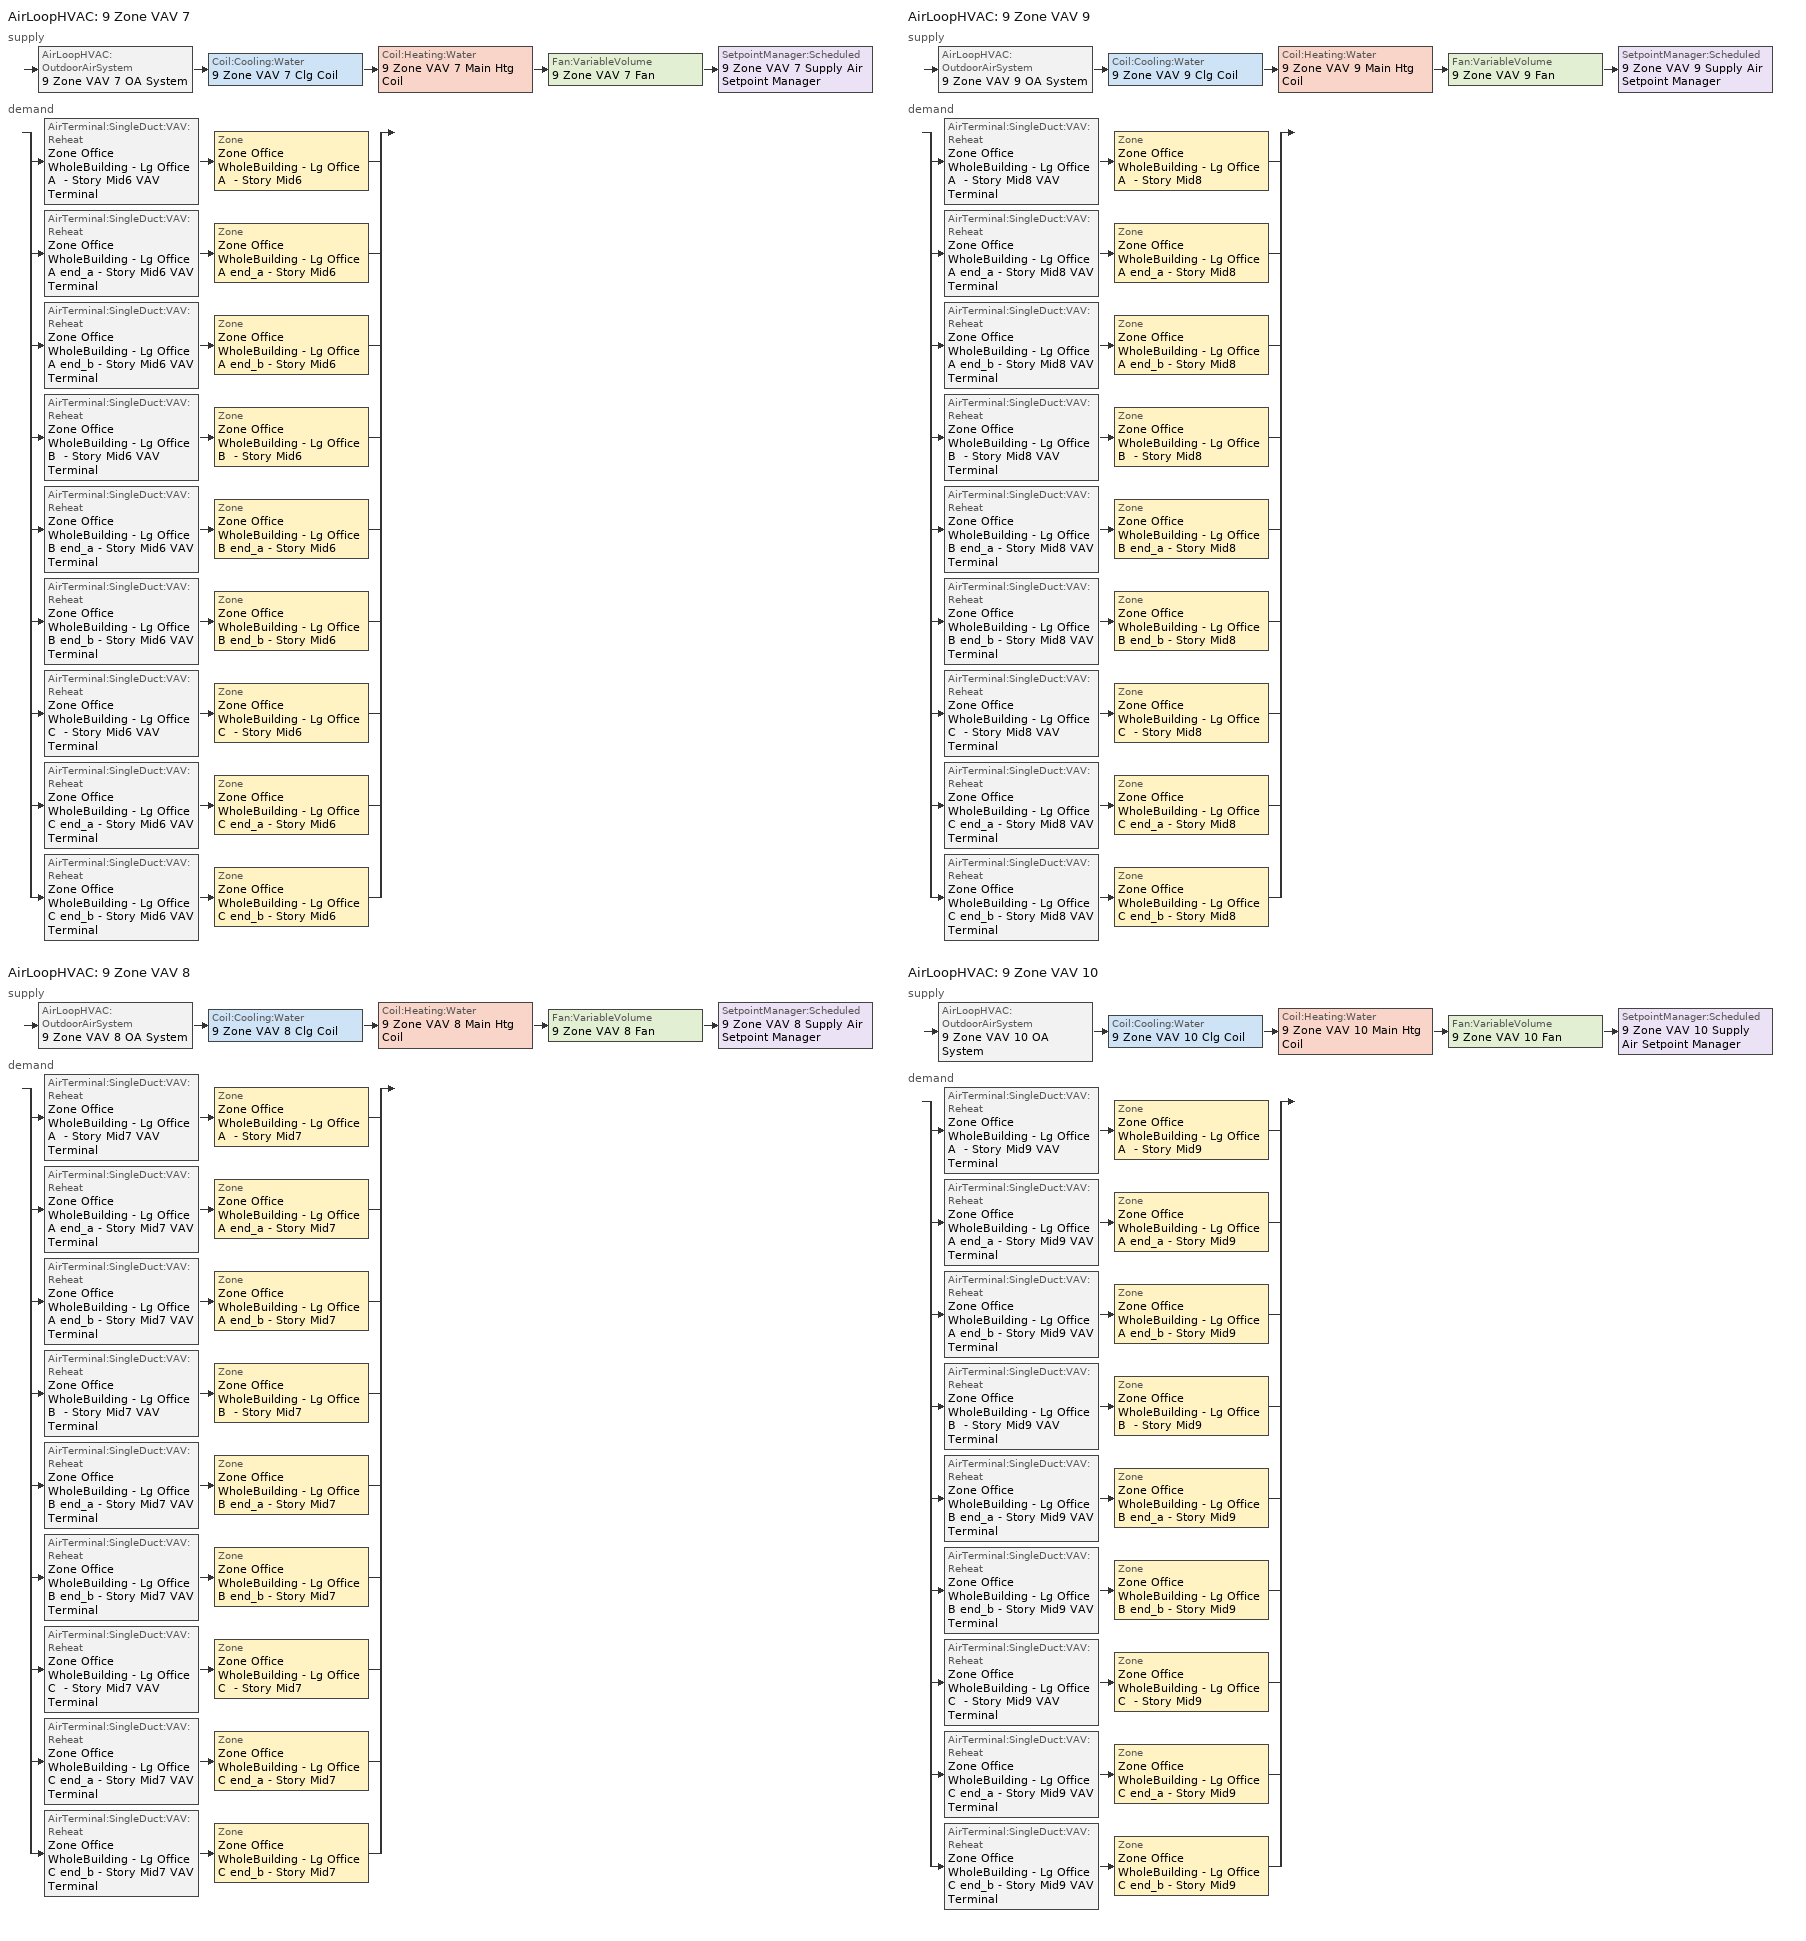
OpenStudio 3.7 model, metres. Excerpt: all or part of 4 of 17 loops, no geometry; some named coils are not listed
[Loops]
AirLoopHVAC '9 Zone VAV 7'
 supply: AirLoopHVAC:OutdoorAirSystem '9 Zone VAV 7 OA System' > Coil:Cooling:Water '9 Zone VAV 7 Clg Coil' > Coil:Heating:Water '9 Zone VAV 7 Main Htg Coil' > Fan:VariableVolume '9 Zone VAV 7 Fan' > SetpointManager:Scheduled '9 Zone VAV 7 Supply Air Setpoint Manager'
 demand: split
  | AirTerminal:SingleDuct:VAV:Reheat 'Zone Office WholeBuilding - Lg Office A  - Story Mid6 VAV Terminal' > Zone 'Zone Office WholeBuilding - Lg Office A  - Story Mid6'
  | AirTerminal:SingleDuct:VAV:Reheat 'Zone Office WholeBuilding - Lg Office A end_a - Story Mid6 VAV Terminal' > Zone 'Zone Office WholeBuilding - Lg Office A end_a - Story Mid6'
  | AirTerminal:SingleDuct:VAV:Reheat 'Zone Office WholeBuilding - Lg Office A end_b - Story Mid6 VAV Terminal' > Zone 'Zone Office WholeBuilding - Lg Office A end_b - Story Mid6'
  | AirTerminal:SingleDuct:VAV:Reheat 'Zone Office WholeBuilding - Lg Office B  - Story Mid6 VAV Terminal' > Zone 'Zone Office WholeBuilding - Lg Office B  - Story Mid6'
  | AirTerminal:SingleDuct:VAV:Reheat 'Zone Office WholeBuilding - Lg Office B end_a - Story Mid6 VAV Terminal' > Zone 'Zone Office WholeBuilding - Lg Office B end_a - Story Mid6'
  | AirTerminal:SingleDuct:VAV:Reheat 'Zone Office WholeBuilding - Lg Office B end_b - Story Mid6 VAV Terminal' > Zone 'Zone Office WholeBuilding - Lg Office B end_b - Story Mid6'
  | AirTerminal:SingleDuct:VAV:Reheat 'Zone Office WholeBuilding - Lg Office C  - Story Mid6 VAV Terminal' > Zone 'Zone Office WholeBuilding - Lg Office C  - Story Mid6'
  | AirTerminal:SingleDuct:VAV:Reheat 'Zone Office WholeBuilding - Lg Office C end_a - Story Mid6 VAV Terminal' > Zone 'Zone Office WholeBuilding - Lg Office C end_a - Story Mid6'
  | AirTerminal:SingleDuct:VAV:Reheat 'Zone Office WholeBuilding - Lg Office C end_b - Story Mid6 VAV Terminal' > Zone 'Zone Office WholeBuilding - Lg Office C end_b - Story Mid6'
AirLoopHVAC '9 Zone VAV 8'
 supply: AirLoopHVAC:OutdoorAirSystem '9 Zone VAV 8 OA System' > Coil:Cooling:Water '9 Zone VAV 8 Clg Coil' > Coil:Heating:Water '9 Zone VAV 8 Main Htg Coil' > Fan:VariableVolume '9 Zone VAV 8 Fan' > SetpointManager:Scheduled '9 Zone VAV 8 Supply Air Setpoint Manager'
 demand: split
  | AirTerminal:SingleDuct:VAV:Reheat 'Zone Office WholeBuilding - Lg Office A  - Story Mid7 VAV Terminal' > Zone 'Zone Office WholeBuilding - Lg Office A  - Story Mid7'
  | AirTerminal:SingleDuct:VAV:Reheat 'Zone Office WholeBuilding - Lg Office A end_a - Story Mid7 VAV Terminal' > Zone 'Zone Office WholeBuilding - Lg Office A end_a - Story Mid7'
  | AirTerminal:SingleDuct:VAV:Reheat 'Zone Office WholeBuilding - Lg Office A end_b - Story Mid7 VAV Terminal' > Zone 'Zone Office WholeBuilding - Lg Office A end_b - Story Mid7'
  | AirTerminal:SingleDuct:VAV:Reheat 'Zone Office WholeBuilding - Lg Office B  - Story Mid7 VAV Terminal' > Zone 'Zone Office WholeBuilding - Lg Office B  - Story Mid7'
  | AirTerminal:SingleDuct:VAV:Reheat 'Zone Office WholeBuilding - Lg Office B end_a - Story Mid7 VAV Terminal' > Zone 'Zone Office WholeBuilding - Lg Office B end_a - Story Mid7'
  | AirTerminal:SingleDuct:VAV:Reheat 'Zone Office WholeBuilding - Lg Office B end_b - Story Mid7 VAV Terminal' > Zone 'Zone Office WholeBuilding - Lg Office B end_b - Story Mid7'
  | AirTerminal:SingleDuct:VAV:Reheat 'Zone Office WholeBuilding - Lg Office C  - Story Mid7 VAV Terminal' > Zone 'Zone Office WholeBuilding - Lg Office C  - Story Mid7'
  | AirTerminal:SingleDuct:VAV:Reheat 'Zone Office WholeBuilding - Lg Office C end_a - Story Mid7 VAV Terminal' > Zone 'Zone Office WholeBuilding - Lg Office C end_a - Story Mid7'
  | AirTerminal:SingleDuct:VAV:Reheat 'Zone Office WholeBuilding - Lg Office C end_b - Story Mid7 VAV Terminal' > Zone 'Zone Office WholeBuilding - Lg Office C end_b - Story Mid7'
AirLoopHVAC '9 Zone VAV 9'
 supply: AirLoopHVAC:OutdoorAirSystem '9 Zone VAV 9 OA System' > Coil:Cooling:Water '9 Zone VAV 9 Clg Coil' > Coil:Heating:Water '9 Zone VAV 9 Main Htg Coil' > Fan:VariableVolume '9 Zone VAV 9 Fan' > SetpointManager:Scheduled '9 Zone VAV 9 Supply Air Setpoint Manager'
 demand: split
  | AirTerminal:SingleDuct:VAV:Reheat 'Zone Office WholeBuilding - Lg Office A  - Story Mid8 VAV Terminal' > Zone 'Zone Office WholeBuilding - Lg Office A  - Story Mid8'
  | AirTerminal:SingleDuct:VAV:Reheat 'Zone Office WholeBuilding - Lg Office A end_a - Story Mid8 VAV Terminal' > Zone 'Zone Office WholeBuilding - Lg Office A end_a - Story Mid8'
  | AirTerminal:SingleDuct:VAV:Reheat 'Zone Office WholeBuilding - Lg Office A end_b - Story Mid8 VAV Terminal' > Zone 'Zone Office WholeBuilding - Lg Office A end_b - Story Mid8'
  | AirTerminal:SingleDuct:VAV:Reheat 'Zone Office WholeBuilding - Lg Office B  - Story Mid8 VAV Terminal' > Zone 'Zone Office WholeBuilding - Lg Office B  - Story Mid8'
  | AirTerminal:SingleDuct:VAV:Reheat 'Zone Office WholeBuilding - Lg Office B end_a - Story Mid8 VAV Terminal' > Zone 'Zone Office WholeBuilding - Lg Office B end_a - Story Mid8'
  | AirTerminal:SingleDuct:VAV:Reheat 'Zone Office WholeBuilding - Lg Office B end_b - Story Mid8 VAV Terminal' > Zone 'Zone Office WholeBuilding - Lg Office B end_b - Story Mid8'
  | AirTerminal:SingleDuct:VAV:Reheat 'Zone Office WholeBuilding - Lg Office C  - Story Mid8 VAV Terminal' > Zone 'Zone Office WholeBuilding - Lg Office C  - Story Mid8'
  | AirTerminal:SingleDuct:VAV:Reheat 'Zone Office WholeBuilding - Lg Office C end_a - Story Mid8 VAV Terminal' > Zone 'Zone Office WholeBuilding - Lg Office C end_a - Story Mid8'
  | AirTerminal:SingleDuct:VAV:Reheat 'Zone Office WholeBuilding - Lg Office C end_b - Story Mid8 VAV Terminal' > Zone 'Zone Office WholeBuilding - Lg Office C end_b - Story Mid8'
AirLoopHVAC '9 Zone VAV 10'
 supply: AirLoopHVAC:OutdoorAirSystem '9 Zone VAV 10 OA System' > Coil:Cooling:Water '9 Zone VAV 10 Clg Coil' > Coil:Heating:Water '9 Zone VAV 10 Main Htg Coil' > Fan:VariableVolume '9 Zone VAV 10 Fan' > SetpointManager:Scheduled '9 Zone VAV 10 Supply Air Setpoint Manager'
 demand: split
  | AirTerminal:SingleDuct:VAV:Reheat 'Zone Office WholeBuilding - Lg Office A  - Story Mid9 VAV Terminal' > Zone 'Zone Office WholeBuilding - Lg Office A  - Story Mid9'
  | AirTerminal:SingleDuct:VAV:Reheat 'Zone Office WholeBuilding - Lg Office A end_a - Story Mid9 VAV Terminal' > Zone 'Zone Office WholeBuilding - Lg Office A end_a - Story Mid9'
  | AirTerminal:SingleDuct:VAV:Reheat 'Zone Office WholeBuilding - Lg Office A end_b - Story Mid9 VAV Terminal' > Zone 'Zone Office WholeBuilding - Lg Office A end_b - Story Mid9'
  | AirTerminal:SingleDuct:VAV:Reheat 'Zone Office WholeBuilding - Lg Office B  - Story Mid9 VAV Terminal' > Zone 'Zone Office WholeBuilding - Lg Office B  - Story Mid9'
  | AirTerminal:SingleDuct:VAV:Reheat 'Zone Office WholeBuilding - Lg Office B end_a - Story Mid9 VAV Terminal' > Zone 'Zone Office WholeBuilding - Lg Office B end_a - Story Mid9'
  | AirTerminal:SingleDuct:VAV:Reheat 'Zone Office WholeBuilding - Lg Office B end_b - Story Mid9 VAV Terminal' > Zone 'Zone Office WholeBuilding - Lg Office B end_b - Story Mid9'
  | AirTerminal:SingleDuct:VAV:Reheat 'Zone Office WholeBuilding - Lg Office C  - Story Mid9 VAV Terminal' > Zone 'Zone Office WholeBuilding - Lg Office C  - Story Mid9'
  | AirTerminal:SingleDuct:VAV:Reheat 'Zone Office WholeBuilding - Lg Office C end_a - Story Mid9 VAV Terminal' > Zone 'Zone Office WholeBuilding - Lg Office C end_a - Story Mid9'
  | AirTerminal:SingleDuct:VAV:Reheat 'Zone Office WholeBuilding - Lg Office C end_b - Story Mid9 VAV Terminal' > Zone 'Zone Office WholeBuilding - Lg Office C end_b - Story Mid9'
[Sizing:Zone] Zone Cooling Design Supply Air Temperature Input Method=SupplyAirTemperature; Zone Cooling Design Supply Air Temperature {C}=12.7778; Zone Cooling Design Supply Air Temperature Difference {deltaC}=11.11; Zone Heating Design Supply Air Temperature Input Method=SupplyAirTemperature; Zone Heating Design Supply Air Temperature {C}=40; Zone Heating Design Supply Air Temperature Difference {deltaC}=11.11; Zone Cooling Design Supply Air Humidity Ratio {kg-H2O/kg-air}=0.0085; Zone Heating Design Supply Air Humidity Ratio {kg-H2O/kg-air}=0.008; Cooling Design Air Flow Method=DesignDayWithLimit; Heating Design Air Flow Method=DesignDay; Account for Dedicated Outdoor Air System=No; Dedicated Outdoor Air System Control Strategy=NeutralSupplyAir; Dedicated Outdoor Air Low Setpoint Temperature for Design {C}=autosize; Dedicated Outdoor Air High Setpoint Temperature for Design {C}=autosize; Zone Load Sizing Method=Sensible Load Only No Latent Load; Zone Latent Cooling Design Supply Air Humidity Ratio Input Method=HumidityRatioDifference; Zone Cooling Design Supply Air Humidity Ratio Difference {kgWater/kgDryAir}=0.005; Zone Latent Heating Design Supply Air Humidity Ratio Input Method=HumidityRatioDifference; Zone Humidification Design Supply Air Humidity Ratio Difference {kgWater/kgDryAir}=0.005
Zone Office WholeBuilding - Lg Office A end_a - Story Mid6; Zone Office WholeBuilding - Lg Office B end_a - Story Mid6; Zone Office WholeBuilding - Lg Office C end_a - Story Mid6; Zone Office WholeBuilding - Lg Office A  - Story Mid6; Zone Office WholeBuilding - Lg Office B  - Story Mid6; Zone Office WholeBuilding - Lg Office C  - Story Mid6; Zone Office WholeBuilding - Lg Office A end_b - Story Mid6; Zone Office WholeBuilding - Lg Office B end_b - Story Mid6; Zone Office WholeBuilding - Lg Office C end_b - Story Mid6; Zone Office WholeBuilding - Lg Office A end_a - Story Mid7; Zone Office WholeBuilding - Lg Office B end_a - Story Mid7; Zone Office WholeBuilding - Lg Office C end_a - Story Mid7; Zone Office WholeBuilding - Lg Office A  - Story Mid7; Zone Office WholeBuilding - Lg Office B  - Story Mid7; Zone Office WholeBuilding - Lg Office C  - Story Mid7; Zone Office WholeBuilding - Lg Office A end_b - Story Mid7; Zone Office WholeBuilding - Lg Office B end_b - Story Mid7; Zone Office WholeBuilding - Lg Office C end_b - Story Mid7; Zone Office WholeBuilding - Lg Office A end_a - Story Mid8; Zone Office WholeBuilding - Lg Office B end_a - Story Mid8; Zone Office WholeBuilding - Lg Office C end_a - Story Mid8; Zone Office WholeBuilding - Lg Office A  - Story Mid8; Zone Office WholeBuilding - Lg Office B  - Story Mid8; Zone Office WholeBuilding - Lg Office C  - Story Mid8; Zone Office WholeBuilding - Lg Office A end_b - Story Mid8; Zone Office WholeBuilding - Lg Office B end_b - Story Mid8; Zone Office WholeBuilding - Lg Office C end_b - Story Mid8; Zone Office WholeBuilding - Lg Office A end_a - Story Mid9; Zone Office WholeBuilding - Lg Office B end_a - Story Mid9; Zone Office WholeBuilding - Lg Office C end_a - Story Mid9; Zone Office WholeBuilding - Lg Office A  - Story Mid9; Zone Office WholeBuilding - Lg Office B  - Story Mid9; Zone Office WholeBuilding - Lg Office C  - Story Mid9; Zone Office WholeBuilding - Lg Office A end_b - Story Mid9; Zone Office WholeBuilding - Lg Office B end_b - Story Mid9; Zone Office WholeBuilding - Lg Office C end_b - Story Mid9
[Zone equipment]
Zone Office WholeBuilding - Lg Office A end_a - Story Mid6: Zone Office WholeBuilding - Lg Office A end_a - Story Mid6 VAV Terminal
Zone Office WholeBuilding - Lg Office B end_a - Story Mid6: Zone Office WholeBuilding - Lg Office B end_a - Story Mid6 VAV Terminal
Zone Office WholeBuilding - Lg Office C end_a - Story Mid6: Zone Office WholeBuilding - Lg Office C end_a - Story Mid6 VAV Terminal
Zone Office WholeBuilding - Lg Office A  - Story Mid6: Zone Office WholeBuilding - Lg Office A  - Story Mid6 VAV Terminal
Zone Office WholeBuilding - Lg Office B  - Story Mid6: Zone Office WholeBuilding - Lg Office B  - Story Mid6 VAV Terminal
Zone Office WholeBuilding - Lg Office C  - Story Mid6: Zone Office WholeBuilding - Lg Office C  - Story Mid6 VAV Terminal
Zone Office WholeBuilding - Lg Office A end_b - Story Mid6: Zone Office WholeBuilding - Lg Office A end_b - Story Mid6 VAV Terminal
Zone Office WholeBuilding - Lg Office B end_b - Story Mid6: Zone Office WholeBuilding - Lg Office B end_b - Story Mid6 VAV Terminal
Zone Office WholeBuilding - Lg Office C end_b - Story Mid6: Zone Office WholeBuilding - Lg Office C end_b - Story Mid6 VAV Terminal
Zone Office WholeBuilding - Lg Office A end_a - Story Mid7: Zone Office WholeBuilding - Lg Office A end_a - Story Mid7 VAV Terminal
Zone Office WholeBuilding - Lg Office B end_a - Story Mid7: Zone Office WholeBuilding - Lg Office B end_a - Story Mid7 VAV Terminal
Zone Office WholeBuilding - Lg Office C end_a - Story Mid7: Zone Office WholeBuilding - Lg Office C end_a - Story Mid7 VAV Terminal
Zone Office WholeBuilding - Lg Office A  - Story Mid7: Zone Office WholeBuilding - Lg Office A  - Story Mid7 VAV Terminal
Zone Office WholeBuilding - Lg Office B  - Story Mid7: Zone Office WholeBuilding - Lg Office B  - Story Mid7 VAV Terminal
Zone Office WholeBuilding - Lg Office C  - Story Mid7: Zone Office WholeBuilding - Lg Office C  - Story Mid7 VAV Terminal
Zone Office WholeBuilding - Lg Office A end_b - Story Mid7: Zone Office WholeBuilding - Lg Office A end_b - Story Mid7 VAV Terminal
Zone Office WholeBuilding - Lg Office B end_b - Story Mid7: Zone Office WholeBuilding - Lg Office B end_b - Story Mid7 VAV Terminal
Zone Office WholeBuilding - Lg Office C end_b - Story Mid7: Zone Office WholeBuilding - Lg Office C end_b - Story Mid7 VAV Terminal
Zone Office WholeBuilding - Lg Office A end_a - Story Mid8: Zone Office WholeBuilding - Lg Office A end_a - Story Mid8 VAV Terminal
Zone Office WholeBuilding - Lg Office B end_a - Story Mid8: Zone Office WholeBuilding - Lg Office B end_a - Story Mid8 VAV Terminal
Zone Office WholeBuilding - Lg Office C end_a - Story Mid8: Zone Office WholeBuilding - Lg Office C end_a - Story Mid8 VAV Terminal
Zone Office WholeBuilding - Lg Office A  - Story Mid8: Zone Office WholeBuilding - Lg Office A  - Story Mid8 VAV Terminal
Zone Office WholeBuilding - Lg Office B  - Story Mid8: Zone Office WholeBuilding - Lg Office B  - Story Mid8 VAV Terminal
Zone Office WholeBuilding - Lg Office C  - Story Mid8: Zone Office WholeBuilding - Lg Office C  - Story Mid8 VAV Terminal
Zone Office WholeBuilding - Lg Office A end_b - Story Mid8: Zone Office WholeBuilding - Lg Office A end_b - Story Mid8 VAV Terminal
Zone Office WholeBuilding - Lg Office B end_b - Story Mid8: Zone Office WholeBuilding - Lg Office B end_b - Story Mid8 VAV Terminal
Zone Office WholeBuilding - Lg Office C end_b - Story Mid8: Zone Office WholeBuilding - Lg Office C end_b - Story Mid8 VAV Terminal
Zone Office WholeBuilding - Lg Office A end_a - Story Mid9: Zone Office WholeBuilding - Lg Office A end_a - Story Mid9 VAV Terminal
Zone Office WholeBuilding - Lg Office B end_a - Story Mid9: Zone Office WholeBuilding - Lg Office B end_a - Story Mid9 VAV Terminal
Zone Office WholeBuilding - Lg Office C end_a - Story Mid9: Zone Office WholeBuilding - Lg Office C end_a - Story Mid9 VAV Terminal
Zone Office WholeBuilding - Lg Office A  - Story Mid9: Zone Office WholeBuilding - Lg Office A  - Story Mid9 VAV Terminal
Zone Office WholeBuilding - Lg Office B  - Story Mid9: Zone Office WholeBuilding - Lg Office B  - Story Mid9 VAV Terminal
Zone Office WholeBuilding - Lg Office C  - Story Mid9: Zone Office WholeBuilding - Lg Office C  - Story Mid9 VAV Terminal
Zone Office WholeBuilding - Lg Office A end_b - Story Mid9: Zone Office WholeBuilding - Lg Office A end_b - Story Mid9 VAV Terminal
Zone Office WholeBuilding - Lg Office B end_b - Story Mid9: Zone Office WholeBuilding - Lg Office B end_b - Story Mid9 VAV Terminal
Zone Office WholeBuilding - Lg Office C end_b - Story Mid9: Zone Office WholeBuilding - Lg Office C end_b - Story Mid9 VAV Terminal
[SetpointManager:Scheduled] Control Variable=Temperature; Schedule=Supply Air Temp - 55.0F
Name | Setpoint Node or NodeList
9 Zone VAV 7 Supply Air Setpoint Manager | 9 Zone VAV 7 Supply Outlet Node
9 Zone VAV 8 Supply Air Setpoint Manager | 9 Zone VAV 8 Supply Outlet Node
9 Zone VAV 9 Supply Air Setpoint Manager | 9 Zone VAV 9 Supply Outlet Node
9 Zone VAV 10 Supply Air Setpoint Manager | 9 Zone VAV 10 Supply Outlet Node
[AirLoopHVAC] Design Supply Air Flow Rate {m3/s}=autosize; Design Return Air Flow Fraction of Supply Air Flow=1
Name | Availability Schedule
9 Zone VAV 7 | 9 Zone VAV 7 Occ Sch
9 Zone VAV 8 | 9 Zone VAV 8 Occ Sch
9 Zone VAV 9 | 9 Zone VAV 9 Occ Sch
9 Zone VAV 10 | 9 Zone VAV 10 Occ Sch
[Sizing:System] Type of Load to Size On=Sensible; Design Outdoor Air Flow Rate {m3/s}=Autosize; Central Heating Maximum System Air Flow Ratio=0.3; Preheat Design Temperature {C}=7.22222; Preheat Design Humidity Ratio {kg-H2O/kg-Air}=0.008; Precool Design Temperature {C}=12.7778; Precool Design Humidity Ratio {kg-H2O/kg-Air}=0.008; Central Cooling Design Supply Air Temperature {C}=12.7778; Central Heating Design Supply Air Temperature {C}=12.7778; Sizing Option=Coincident; 100% Outdoor Air in Cooling=No; 100% Outdoor Air in Heating=No; Central Cooling Design Supply Air Humidity Ratio {kg-H2O/kg-Air}=0.0085; Central Heating Design Supply Air Humidity Ratio {kg-H2O/kg-Air}=0.008; Cooling Design Air Flow Method=DesignDay; Heating Design Air Flow Method=DesignDay; System Outdoor Air Method=ZoneSum; Zone Maximum Outdoor Air Fraction=1; Cooling Supply Air Flow Rate Per Floor Area {m3/s-m2}=0.00996765; Cooling Fraction of Autosized Cooling Supply Air Flow Rate=1; Cooling Supply Air Flow Rate Per Unit Cooling Capacity {m3/s-W}=3.94755e-05; Heating Supply Air Flow Rate Per Floor Area {m3/s-m2}=0.00996765; Heating Fraction of Autosized Heating Supply Air Flow Rate=1; Heating Fraction of Autosized Cooling Supply Air Flow Rate=1; Heating Supply Air Flow Rate Per Unit Heating Capacity {m3/s-W}=3.15882e-05; Cooling Design Capacity Method=CoolingDesignCapacity; Cooling Design Capacity {W}=autosize; Cooling Design Capacity Per Floor Area {W/m2}=234.7; Fraction of Autosized Cooling Design Capacity=1; Heating Design Capacity Method=HeatingDesignCapacity; Heating Design Capacity {W}=autosize; Heating Design Capacity Per Floor Area {W/m2}=157; Fraction of Autosized Heating Design Capacity=1; Central Cooling Capacity Control Method=OnOff; Occupant Diversity=autosize
9 Zone VAV 7; 9 Zone VAV 8; 9 Zone VAV 9; 9 Zone VAV 10
[Fan:VariableVolume] Availability Schedule=Always On Discrete; Fan Total Efficiency=0.6006; Pressure Rise {Pa}=1574.24; Maximum Flow Rate {m3/s}=Autosize; Fan Power Minimum Flow Rate Input Method=Fraction; Fan Power Minimum Flow Fraction=0.25; Fan Power Minimum Air Flow Rate {m3/s}=0; Motor Efficiency=0.924; Motor In Airstream Fraction=1; Fan Power Coefficient 1=0.189848; Fan Power Coefficient 2=0.31447; Fan Power Coefficient 3=0.495682; Fan Power Coefficient 4=0; Fan Power Coefficient 5=0
9 Zone VAV 7 Fan; 9 Zone VAV 8 Fan; 9 Zone VAV 9 Fan; 9 Zone VAV 10 Fan
[Controller:OutdoorAir] Minimum Outdoor Air Flow Rate {m3/s}=autosize; Maximum Outdoor Air Flow Rate {m3/s}=Autosize; Economizer Control Type=NoEconomizer; Economizer Control Action Type=ModulateFlow; Economizer Maximum Limit Dry-Bulb Temperature {C}=12.7778; Economizer Maximum Limit Enthalpy {J/kg}=64000; Lockout Type=LockoutWithHeating; Minimum Limit Type=FixedMinimum; Minimum Outdoor Air Schedule=Always On Discrete; High Humidity Control=No; Heat Recovery Bypass Control Type=BypassWhenWithinEconomizerLimits; Economizer Operation Staging=InterlockedWithMechanicalCooling
Name | Controller Mechanical Ventilation
9 Zone VAV 7 OA Controller | 9 Zone VAV 7 Vent Controller
9 Zone VAV 8 OA Controller | 9 Zone VAV 8 Vent Controller
9 Zone VAV 9 OA Controller | 9 Zone VAV 9 Vent Controller
9 Zone VAV 10 OA Controller | 9 Zone VAV 10 Vent Controller
[Controller:MechanicalVentilation] Availability Schedule=Always On Discrete; System Outdoor Air Method=ZoneSum
9 Zone VAV 7 Vent Controller; 9 Zone VAV 8 Vent Controller; 9 Zone VAV 9 Vent Controller; 9 Zone VAV 10 Vent Controller
[AirLoopHVAC:OutdoorAirSystem]
Name | Controller
9 Zone VAV 7 OA System | 9 Zone VAV 7 OA Controller
9 Zone VAV 8 OA System | 9 Zone VAV 8 OA Controller
9 Zone VAV 9 OA System | 9 Zone VAV 9 OA Controller
9 Zone VAV 10 OA System | 9 Zone VAV 10 OA Controller
[AirTerminal:SingleDuct:VAV:Reheat] Availability Schedule=Always On Discrete; Maximum Air Flow Rate {m3/s}=AutoSize; Zone Minimum Air Flow Input Method=Constant; Constant Minimum Air Flow Fraction=0.3; Fixed Minimum Air Flow Rate {m3/s}=0; Maximum Hot Water or Steam Flow Rate {m3/s}=AutoSize; Minimum Hot Water or Steam Flow Rate {m3/s}=0; Convergence Tolerance=0.001; Damper Heating Action=Normal; Maximum Flow per Zone Floor Area During Reheat {m3/s-m2}=AutoSize; Maximum Flow Fraction During Reheat=AutoSize; Maximum Reheat Air Temperature {C}=40; Control For Outdoor Air=No
Name | Reheat Coil
Zone Office WholeBuilding - Lg Office A  - Story Mid6 VAV Terminal | Zone Office WholeBuilding - Lg Office A  - Story Mid6 Reheat Coil
Zone Office WholeBuilding - Lg Office A end_a - Story Mid6 VAV Terminal | Zone Office WholeBuilding - Lg Office A end_a - Story Mid6 Reheat Coil
Zone Office WholeBuilding - Lg Office A end_b - Story Mid6 VAV Terminal | Zone Office WholeBuilding - Lg Office A end_b - Story Mid6 Reheat Coil
Zone Office WholeBuilding - Lg Office B  - Story Mid6 VAV Terminal | Zone Office WholeBuilding - Lg Office B  - Story Mid6 Reheat Coil
Zone Office WholeBuilding - Lg Office B end_a - Story Mid6 VAV Terminal | Zone Office WholeBuilding - Lg Office B end_a - Story Mid6 Reheat Coil
Zone Office WholeBuilding - Lg Office B end_b - Story Mid6 VAV Terminal | Zone Office WholeBuilding - Lg Office B end_b - Story Mid6 Reheat Coil
Zone Office WholeBuilding - Lg Office C  - Story Mid6 VAV Terminal | Zone Office WholeBuilding - Lg Office C  - Story Mid6 Reheat Coil
Zone Office WholeBuilding - Lg Office C end_a - Story Mid6 VAV Terminal | Zone Office WholeBuilding - Lg Office C end_a - Story Mid6 Reheat Coil
Zone Office WholeBuilding - Lg Office C end_b - Story Mid6 VAV Terminal | Zone Office WholeBuilding - Lg Office C end_b - Story Mid6 Reheat Coil
Zone Office WholeBuilding - Lg Office A  - Story Mid7 VAV Terminal | Zone Office WholeBuilding - Lg Office A  - Story Mid7 Reheat Coil
Zone Office WholeBuilding - Lg Office A end_a - Story Mid7 VAV Terminal | Zone Office WholeBuilding - Lg Office A end_a - Story Mid7 Reheat Coil
Zone Office WholeBuilding - Lg Office A end_b - Story Mid7 VAV Terminal | Zone Office WholeBuilding - Lg Office A end_b - Story Mid7 Reheat Coil
Zone Office WholeBuilding - Lg Office B  - Story Mid7 VAV Terminal | Zone Office WholeBuilding - Lg Office B  - Story Mid7 Reheat Coil
Zone Office WholeBuilding - Lg Office B end_a - Story Mid7 VAV Terminal | Zone Office WholeBuilding - Lg Office B end_a - Story Mid7 Reheat Coil
Zone Office WholeBuilding - Lg Office B end_b - Story Mid7 VAV Terminal | Zone Office WholeBuilding - Lg Office B end_b - Story Mid7 Reheat Coil
Zone Office WholeBuilding - Lg Office C  - Story Mid7 VAV Terminal | Zone Office WholeBuilding - Lg Office C  - Story Mid7 Reheat Coil
Zone Office WholeBuilding - Lg Office C end_a - Story Mid7 VAV Terminal | Zone Office WholeBuilding - Lg Office C end_a - Story Mid7 Reheat Coil
Zone Office WholeBuilding - Lg Office C end_b - Story Mid7 VAV Terminal | Zone Office WholeBuilding - Lg Office C end_b - Story Mid7 Reheat Coil
Zone Office WholeBuilding - Lg Office A  - Story Mid8 VAV Terminal | Zone Office WholeBuilding - Lg Office A  - Story Mid8 Reheat Coil
Zone Office WholeBuilding - Lg Office A end_a - Story Mid8 VAV Terminal | Zone Office WholeBuilding - Lg Office A end_a - Story Mid8 Reheat Coil
Zone Office WholeBuilding - Lg Office A end_b - Story Mid8 VAV Terminal | Zone Office WholeBuilding - Lg Office A end_b - Story Mid8 Reheat Coil
Zone Office WholeBuilding - Lg Office B  - Story Mid8 VAV Terminal | Zone Office WholeBuilding - Lg Office B  - Story Mid8 Reheat Coil
Zone Office WholeBuilding - Lg Office B end_a - Story Mid8 VAV Terminal | Zone Office WholeBuilding - Lg Office B end_a - Story Mid8 Reheat Coil
Zone Office WholeBuilding - Lg Office B end_b - Story Mid8 VAV Terminal | Zone Office WholeBuilding - Lg Office B end_b - Story Mid8 Reheat Coil
Zone Office WholeBuilding - Lg Office C  - Story Mid8 VAV Terminal | Zone Office WholeBuilding - Lg Office C  - Story Mid8 Reheat Coil
Zone Office WholeBuilding - Lg Office C end_a - Story Mid8 VAV Terminal | Zone Office WholeBuilding - Lg Office C end_a - Story Mid8 Reheat Coil
Zone Office WholeBuilding - Lg Office C end_b - Story Mid8 VAV Terminal | Zone Office WholeBuilding - Lg Office C end_b - Story Mid8 Reheat Coil
Zone Office WholeBuilding - Lg Office A  - Story Mid9 VAV Terminal | Zone Office WholeBuilding - Lg Office A  - Story Mid9 Reheat Coil
Zone Office WholeBuilding - Lg Office A end_a - Story Mid9 VAV Terminal | Zone Office WholeBuilding - Lg Office A end_a - Story Mid9 Reheat Coil
Zone Office WholeBuilding - Lg Office A end_b - Story Mid9 VAV Terminal | Zone Office WholeBuilding - Lg Office A end_b - Story Mid9 Reheat Coil
Zone Office WholeBuilding - Lg Office B  - Story Mid9 VAV Terminal | Zone Office WholeBuilding - Lg Office B  - Story Mid9 Reheat Coil
Zone Office WholeBuilding - Lg Office B end_a - Story Mid9 VAV Terminal | Zone Office WholeBuilding - Lg Office B end_a - Story Mid9 Reheat Coil
Zone Office WholeBuilding - Lg Office B end_b - Story Mid9 VAV Terminal | Zone Office WholeBuilding - Lg Office B end_b - Story Mid9 Reheat Coil
Zone Office WholeBuilding - Lg Office C  - Story Mid9 VAV Terminal | Zone Office WholeBuilding - Lg Office C  - Story Mid9 Reheat Coil
Zone Office WholeBuilding - Lg Office C end_a - Story Mid9 VAV Terminal | Zone Office WholeBuilding - Lg Office C end_a - Story Mid9 Reheat Coil
Zone Office WholeBuilding - Lg Office C end_b - Story Mid9 VAV Terminal | Zone Office WholeBuilding - Lg Office C end_b - Story Mid9 Reheat Coil
[Schedule:Ruleset]
Name | Default Day Schedule | Summer Design Day Schedule | Winter Design Day Schedule
Supply Air Temp - 55.0F | Supply Air Temp - 55.0F Default
9 Zone VAV 10 Occ Sch | 9 Zone VAV 10 Occ Sch Default | 9 Zone VAV 10 Occ Sch Summer Design Day | 9 Zone VAV 10 Occ Sch Winter Design Day
9 Zone VAV 7 Occ Sch | 9 Zone VAV 7 Occ Sch Default | 9 Zone VAV 7 Occ Sch Summer Design Day | 9 Zone VAV 7 Occ Sch Winter Design Day
9 Zone VAV 8 Occ Sch | 9 Zone VAV 8 Occ Sch Default | 9 Zone VAV 8 Occ Sch Summer Design Day | 9 Zone VAV 8 Occ Sch Winter Design Day
9 Zone VAV 9 Occ Sch | 9 Zone VAV 9 Occ Sch Default | 9 Zone VAV 9 Occ Sch Summer Design Day | 9 Zone VAV 9 Occ Sch Winter Design Day
[Schedule:Day]
Supply Air Temp - 55.0F Default; autogen Supply Air Temp - 55.0F 0_day_sch; autogen Supply Air Temp - 55.0F 1_day_sch: Yes, 24, 0, 12.7778
9 Zone VAV 10 Occ Sch Default; 9 Zone VAV 7 Occ Sch Default; 9 Zone VAV 8 Occ Sch Default; 9 Zone VAV 9 Occ Sch Default: 3, 30, 0, 18, 15, 1, 24, 0, 0
9 Zone VAV 10 Occ Sch Winter Design Day; 9 Zone VAV 10 Occ Sch Summer Design Day; 9 Zone VAV 7 Occ Sch Winter Design Day; 9 Zone VAV 7 Occ Sch Summer Design Day; 9 Zone VAV 8 Occ Sch Winter Design Day; 9 Zone VAV 8 Occ Sch Summer Design Day; 9 Zone VAV 9 Occ Sch Winter Design Day; 9 Zone VAV 9 Occ Sch Summer Design Day: 24, 0, 1
9 Zone VAV 10 Occ Sch Saturday; 9 Zone VAV 7 Occ Sch Saturday; 9 Zone VAV 8 Occ Sch Saturday; 9 Zone VAV 9 Occ Sch Saturday: 3, 45, 0, 20, 22, 1, 24, 0, 0
9 Zone VAV 10 Occ Sch Sunday; 9 Zone VAV 7 Occ Sch Sunday; 9 Zone VAV 8 Occ Sch Sunday; 9 Zone VAV 9 Occ Sch Sunday: 24, 0, 0
[Schedule:Rule]
autogen Supply Air Temp - 55.0F 0: Schedule Ruleset=Supply Air Temp - 55.0F; Rule Order=0; Day Schedule=autogen Supply Air Temp - 55.0F 0_day_sch; Apply Sunday=Yes; Apply Monday=Yes; Apply Tuesday=Yes; Apply Wednesday=Yes; Apply Thursday=Yes; Apply Friday=Yes; Apply Saturday=Yes; Date Specification Type=SpecificDates; Specific Month 1=1; Specific Day 1=6; Specific Month 2=1; Specific Day 2=13; Specific Month 3=1; Specific Day 3=20; Specific Month 4=1; Specific Day 4=27; Specific Month 5=2; Specific Day 5=3; Specific Month 6=2; Specific Day 6=10; Specific Month 7=2; Specific Day 7=17; Specific Month 8=2; Specific Day 8=24; Specific Month 9=3; Specific Day 9=3; Specific Month 10=3; Specific Day 10=10; Specific Month 11=3; Specific Day 11=17; Specific Month 12=3; Specific Day 12=24; Specific Month 13=3; Specific Day 13=31; Specific Month 14=4; Specific Day 14=7; Specific Month 15=4; Specific Day 15=14; Specific Month 16=4; Specific Day 16=21; Specific Month 17=4; Specific Day 17=28; Specific Month 18=5; Specific Day 18=5; Specific Month 19=5; Specific Day 19=12; Specific Month 20=5; Specific Day 20=19; Specific Month 21=5; Specific Day 21=26; Specific Month 22=6; Specific Day 22=2; Specific Month 23=6; Specific Day 23=9; Specific Month 24=6; Specific Day 24=16; Specific Month 25=6; Specific Day 25=23; Specific Month 26=6; Specific Day 26=30; Specific Month 27=7; Specific Day 27=7; Specific Month 28=7; Specific Day 28=14; Specific Month 29=7; Specific Day 29=21; Specific Month 30=7; Specific Day 30=28; Specific Month 31=8; Specific Day 31=4; Specific Month 32=8; Specific Day 32=11; Specific Month 33=8; Specific Day 33=18; Specific Month 34=8; Specific Day 34=25; Specific Month 35=9; Specific Day 35=1; Specific Month 36=9; Specific Day 36=8; Specific Month 37=9; Specific Day 37=15; Specific Month 38=9; Specific Day 38=22; Specific Month 39=9; Specific Day 39=29; Specific Month 40=10; Specific Day 40=6; Specific Month 41=10; Specific Day 41=13; Specific Month 42=10; Specific Day 42=20; Specific Month 43=10; Specific Day 43=27; Specific Month 44=11; Specific Day 44=3; Specific Month 45=11; Specific Day 45=10; Specific Month 46=11; Specific Day 46=17; Specific Month 47=11; Specific Day 47=24; Specific Month 48=12; Specific Day 48=1; Specific Month 49=12; Specific Day 49=8; Specific Month 50=12; Specific Day 50=15; Specific Month 51=12; Specific Day 51=22; Specific Month 52=12; Specific Day 52=29
autogen Supply Air Temp - 55.0F 1: Schedule Ruleset=Supply Air Temp - 55.0F; Rule Order=1; Day Schedule=autogen Supply Air Temp - 55.0F 1_day_sch; Apply Sunday=Yes; Apply Monday=Yes; Apply Tuesday=Yes; Apply Wednesday=Yes; Apply Thursday=Yes; Apply Friday=Yes; Apply Saturday=Yes; Date Specification Type=SpecificDates; Specific Month 1=1; Specific Day 1=7; Specific Month 2=1; Specific Day 2=14; Specific Month 3=1; Specific Day 3=21; Specific Month 4=1; Specific Day 4=28; Specific Month 5=2; Specific Day 5=4; Specific Month 6=2; Specific Day 6=11; Specific Month 7=2; Specific Day 7=18; Specific Month 8=2; Specific Day 8=25; Specific Month 9=3; Specific Day 9=4; Specific Month 10=3; Specific Day 10=11; Specific Month 11=3; Specific Day 11=18; Specific Month 12=3; Specific Day 12=25; Specific Month 13=4; Specific Day 13=1; Specific Month 14=4; Specific Day 14=8; Specific Month 15=4; Specific Day 15=15; Specific Month 16=4; Specific Day 16=22; Specific Month 17=4; Specific Day 17=29; Specific Month 18=5; Specific Day 18=6; Specific Month 19=5; Specific Day 19=13; Specific Month 20=5; Specific Day 20=20; Specific Month 21=5; Specific Day 21=27; Specific Month 22=6; Specific Day 22=3; Specific Month 23=6; Specific Day 23=10; Specific Month 24=6; Specific Day 24=17; Specific Month 25=6; Specific Day 25=24; Specific Month 26=7; Specific Day 26=1; Specific Month 27=7; Specific Day 27=8; Specific Month 28=7; Specific Day 28=15; Specific Month 29=7; Specific Day 29=22; Specific Month 30=7; Specific Day 30=29; Specific Month 31=8; Specific Day 31=5; Specific Month 32=8; Specific Day 32=12; Specific Month 33=8; Specific Day 33=19; Specific Month 34=8; Specific Day 34=26; Specific Month 35=9; Specific Day 35=2; Specific Month 36=9; Specific Day 36=9; Specific Month 37=9; Specific Day 37=16; Specific Month 38=9; Specific Day 38=23; Specific Month 39=9; Specific Day 39=30; Specific Month 40=10; Specific Day 40=7; Specific Month 41=10; Specific Day 41=14; Specific Month 42=10; Specific Day 42=21; Specific Month 43=10; Specific Day 43=28; Specific Month 44=11; Specific Day 44=4; Specific Month 45=11; Specific Day 45=11; Specific Month 46=11; Specific Day 46=18; Specific Month 47=11; Specific Day 47=25; Specific Month 48=12; Specific Day 48=2; Specific Month 49=12; Specific Day 49=9; Specific Month 50=12; Specific Day 50=16; Specific Month 51=12; Specific Day 51=23; Specific Month 52=12; Specific Day 52=30
9 Zone VAV 10 Occ Sch Saturday Rule: Schedule Ruleset=9 Zone VAV 10 Occ Sch; Rule Order=1; Day Schedule=9 Zone VAV 10 Occ Sch Saturday; Apply Saturday=Yes; Date Specification Type=DateRange; Start Month=1; Start Day=1; End Month=12; End Day=31
9 Zone VAV 10 Occ Sch Sunday Rule: Schedule Ruleset=9 Zone VAV 10 Occ Sch; Rule Order=0; Day Schedule=9 Zone VAV 10 Occ Sch Sunday; Apply Sunday=Yes; Date Specification Type=DateRange; Start Month=1; Start Day=1; End Month=12; End Day=31
9 Zone VAV 7 Occ Sch Saturday Rule: Schedule Ruleset=9 Zone VAV 7 Occ Sch; Rule Order=1; Day Schedule=9 Zone VAV 7 Occ Sch Saturday; Apply Saturday=Yes; Date Specification Type=DateRange; Start Month=1; Start Day=1; End Month=12; End Day=31
9 Zone VAV 7 Occ Sch Sunday Rule: Schedule Ruleset=9 Zone VAV 7 Occ Sch; Rule Order=0; Day Schedule=9 Zone VAV 7 Occ Sch Sunday; Apply Sunday=Yes; Date Specification Type=DateRange; Start Month=1; Start Day=1; End Month=12; End Day=31
9 Zone VAV 8 Occ Sch Saturday Rule: Schedule Ruleset=9 Zone VAV 8 Occ Sch; Rule Order=1; Day Schedule=9 Zone VAV 8 Occ Sch Saturday; Apply Saturday=Yes; Date Specification Type=DateRange; Start Month=1; Start Day=1; End Month=12; End Day=31
9 Zone VAV 8 Occ Sch Sunday Rule: Schedule Ruleset=9 Zone VAV 8 Occ Sch; Rule Order=0; Day Schedule=9 Zone VAV 8 Occ Sch Sunday; Apply Sunday=Yes; Date Specification Type=DateRange; Start Month=1; Start Day=1; End Month=12; End Day=31
9 Zone VAV 9 Occ Sch Saturday Rule: Schedule Ruleset=9 Zone VAV 9 Occ Sch; Rule Order=1; Day Schedule=9 Zone VAV 9 Occ Sch Saturday; Apply Saturday=Yes; Date Specification Type=DateRange; Start Month=1; Start Day=1; End Month=12; End Day=31
9 Zone VAV 9 Occ Sch Sunday Rule: Schedule Ruleset=9 Zone VAV 9 Occ Sch; Rule Order=0; Day Schedule=9 Zone VAV 9 Occ Sch Sunday; Apply Sunday=Yes; Date Specification Type=DateRange; Start Month=1; Start Day=1; End Month=12; End Day=31
[Schedule:Constant]
Always On Discrete: Value=1
